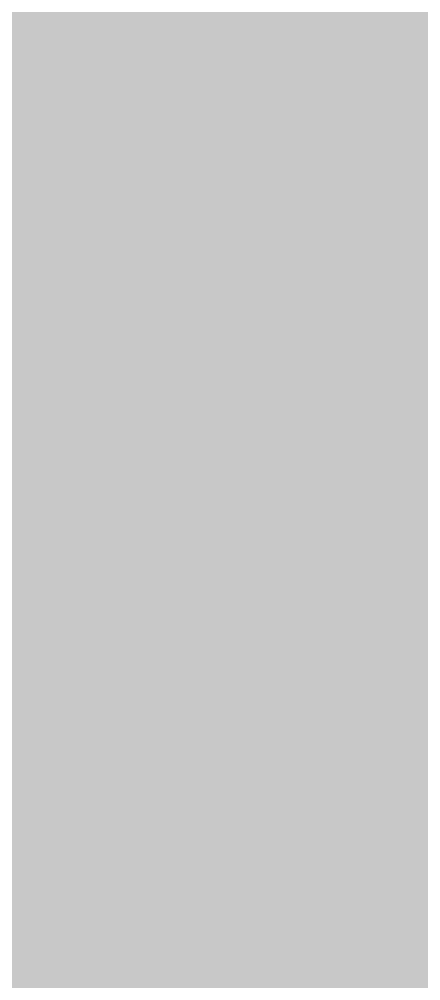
# Model space of a CAD drawing. Header units: millimetres. Extents: x -754 to 578, y -31 to 612.
# Drawn here: x 17.34 to 21.61, y 279.65 to 289.87 of the extents above; entities that cross this region are included whole.
import ezdxf

# ---------------------------------------------------------------- set-up
doc = ezdxf.new("R2010")
doc.units = ezdxf.units.MM
for name, color, linetype in [('Background Fill', 3, 'Continuous'), ('Images', 7, 'Continuous'), ('magpiefill', 3, 'Continuous'), ('Text', 7, 'Continuous')]:
    doc.layers.add(name, color=color, linetype=linetype)
doc.styles.get("Standard").update_dxf_attribs({"font": 'arial.ttf'})
picture_1 = doc.add_image_def('image1.jpg', size_in_pixel=(3877, 2482))

msp = doc.modelspace()

# ---------------------------------------------------------------- hatches: boundary and pattern name
at = {"layer": 'Background Fill', "true_color": 0x608000}
h = msp.add_hatch(color=66, dxfattribs=at)
h.dxf.hatch_style = 1
edge = h.paths.add_edge_path()
edge.add_arc((376.6532146460902, 276.531508869247), 365.7629443210776, 176.7919901476864, 183.9233746687262)
edge.add_arc((133.8374676579463, 259.2283183268966), 122.3340440395195, 183.6195856983223, 197.1683515683287)
edge.add_arc((24.55923343580579, 255.2968345977195), 33.06552170640433, 256.7034174919814, 268.4011139625683)
edge.add_arc((24.16992790803101, 246.1092003096776), 23.87097146563052, 268.7198628156944, 301.7757663762422)
edge.add_arc((6.285144653563535, 271.3474496466107), 54.77789923509462, 303.7779035900384, 336.8879734464464)
edge.add_arc((52.30048252020208, 252.4870421142255), 5.102959599765063, 254.384903360388, 328.824933411809, ccw=False)
edge.add_arc((7.292441665671056, 271.8288436174069), 49.92334009274214, 330.9302936293311, 352.0400174555955)
edge.add_arc((50.38940195992937, 268.6021330476465), 7.33865160717493, 285.0504608128425, 329.8428390468186, ccw=False)
edge.add_arc((52.12306075032679, 262.0122561988131), 0.5259485409149743, 171.3325297132818, 289.0846071006343, ccw=False)
edge.add_arc((16.64306726326045, 276.2065121965963), 37.7019668665434, 338.0137831002426, 363.9508925965004)
edge.add_arc((47.18092559481738, 280.5249504883629), 7.280765375083003, 297.6993291748943, 346.32952133307856, ccw=False)
edge.add_arc((50.21930293766126, 275.4437634670579), 1.408347699717135, 237.8436587276291, 284.2199327254814, ccw=False)
edge.add_arc((5.031847200155447, 281.9599394829845), 45.10151512056127, 350.1590330487046, 372.4891597315885)
edge.add_arc((41.64524126144794, 293.1920568739727), 7.566770331701877, 300.04355044286524, 348.73077371804266, ccw=False)
edge.add_arc((43.75385213140538, 284.1694602761676), 2.989084643609619, 55.80835803819905, 74.18013113411193)
edge.add_arc((7.950478925571026, 289.2936049017273), 36.68719382040134, 356.4865807875378, 372.1256817894662)
edge.add_line((43.81915139898453, 297.0000000000001), (11.463438900309, 297.0000000000003))
at = {"layer": 'Background Fill', "true_color": 0x010101}
h = msp.add_hatch(color=18, dxfattribs=at)
h.dxf.hatch_style = 1
edge = h.paths.add_edge_path()
edge.add_arc((14.13714228953993, 66.05036821475277), 5.807913626416285, 1.275464197753082, 62.44846320262373)
edge.add_arc((50.2300056646719, 133.5330695052299), 70.72090762997269, 224.7441867399971, 241.8117518982108, ccw=False)
edge.add_line((-8.526512829121202e-14, 83.74960531345087), (-2.842170943040401e-14, 297.0000000000001))
edge.add_line((-2.842170943040401e-14, 297.0000000000001), (56.60530441884882, 297.0000000000001))
edge.add_arc((32.46192734543833, 286.6598327097169), 26.26445727784844, -0.7870689497186163, 23.184566146012514, ccw=False)
edge.add_arc((55.94586765978195, 280.4126890830185), 6.508974787456369, 23.394349586185626, 64.73526677781842, ccw=False)
edge.add_arc((41.39813678510311, 275.6309811846147), 21.80360699868279, -10.658370673932325, 19.745368234292016, ccw=False)
edge.add_arc((56.99477431186929, 265.3853805578483), 8.520516004142252, 6.597388694866822, 46.81746160936768, ccw=False)
edge.add_arc((33.63526983047495, 265.6540479114007), 31.83152293101469, -21.311215793629685, 1.2785719473700965, ccw=False)
edge.add_arc((92.07498770003942, 209.0163113292386), 53.47699986028081, 57.56841699448552, 122.56565088630231, ccw=False)
edge.add_arc((123.4994929736408, 260.7114694069786), 7.110169438287065, 247.28817460529, 292.7118253947006)
edge.add_arc((149.4809779367527, 208.0806199916125), 51.59995031804294, 30.370672416276307, 116.76394834516441, ccw=False)
edge.add_arc((132.1499750118538, 199.586824854514), 70.86157634069299, 19.9064946490883, 29.210952333169587, ccw=False)
edge.add_arc((94.42696192880095, 102.4732001880038), 159.9638247332563, 43.73915488850821, 49.281844762795686, ccw=False)
edge.add_line((210, 213.0683994250644), (210, 197.5844620327144))
edge.add_line((210, 197.5844620327144), (117.4340023759941, 197.5844620327144))
edge.add_line((117.4340023759941, 197.5844620327144), (117.4340023759941, 243.4484232488084))
edge.add_arc((92.06673974743109, 208.9162420660986), 42.84821525457027, 53.69907996296252, 165.6151780016992)
edge.add_line((50.56185860601263, 219.5611653602663), (50.56185860601269, 23.20550962208995))
edge.add_arc((69.46115185486681, 69.06541166220961), 49.60155139141874, 183.33528897361, 247.60298427575128, ccw=False)
at = {"layer": 'magpiefill'}
h = msp.add_hatch(color=253, dxfattribs=at)
h.dxf.hatch_style = 1
h.paths.add_polyline_path([(22.52828556393676, 288.0633543843664), (22.09508123233311, 288.2618515866063), (21.66733037022924, 288.4551350614002), (21.24853031366706, 288.6411904038911), (20.84217839868853, 288.8180032092221), (20.45177196133551, 288.9835590725363), (20.0808478524724, 289.1358830887182), (19.73310098225303, 289.2731583516199), (19.41226577565368, 289.3936074548349), (19.12207665765058, 289.4954529919569), (18.86626805321998, 289.5769175565793), (18.64857438733821, 289.6362237422959), (18.47273008498149, 289.6715941427003), (18.34246957112606, 289.6812513513858), (18.2606480006099, 289.663635201211), (18.22660344771754, 289.6180544820921), (18.23879471659527, 289.5440352232105), (18.29568061138929, 289.4411034537472), (18.39571993624588, 289.3087852028834), (18.53737149531125, 289.1466064998002), (18.71909409273167, 288.9540933736787), (18.93934653265336, 288.7307718537002), (19.19873267012747, 288.4758015263474), (19.50643656382442, 288.1868762073102), (19.8737873233195, 287.8613232695802), (20.31211405818809, 287.496470086149), (20.83274587800548, 287.089644030008), (21.44701189234699, 286.6381724741489), (22.16624121078793, 286.1393827915633), (23.00176294290355, 285.5906023552428), (23.20376755051409, 285.5254026367397), (23.75186501850531, 285.3446104584727), (24.32444381186878, 285.1523243620944), (24.50318359870229, 285.091403482226), (23.90968562360496, 285.479721888904), (23.40608831467343, 285.8476629216269), (22.98462958327511, 286.1932624542945), (22.63754734077754, 286.5145563608064), (22.35707949854823, 286.8095805150621), (22.13546396795471, 287.0763707909612), (21.96493866036448, 287.3129630624034), (21.83774148714508, 287.5173932032878), (21.7518955262081, 287.6865630114284), (21.72856452164149, 287.8128379802935), (21.79469738407724, 287.8874495272654), (21.97724302414736, 287.9016290697265), (22.30315035248387, 287.8466080250593), (22.79936827971875, 287.713617810646), (23.49284571648406, 287.4938898438691), (24.41053157341231, 287.1786555421106), (24.24672327071053, 287.256933800804), (23.82564601532712, 287.4567244615404), (23.39706529147577, 287.6587764169765), (22.96344602899831, 287.8616578595374)])
h = msp.add_hatch(color=253, dxfattribs=at)
h.dxf.hatch_style = 1
h.paths.add_polyline_path([(21.71377267480989, 285.9934834212981), (21.2710100843438, 286.1229676855447), (20.85643360726809, 286.2382919108924), (20.47059155086339, 286.3391796106375), (20.11326162111831, 286.4263812478914), (19.78402887369839, 286.5009040232198), (19.48247836426921, 286.5637551371883), (19.2081951484964, 286.6159417903619), (18.96076428204552, 286.6584711833064), (18.73977082058215, 286.6923505165873), (18.54479981977184, 286.7185869907698), (18.37530790509672, 286.7380199396587), (18.23023798130475, 286.7508172300149), (18.10840452296048, 286.7569788618382), (18.00862200462836, 286.7565048351287), (17.92970490087296, 286.7493951498866), (17.87046768625873, 286.7356498061116), (17.82972483535019, 286.7152688038038), (17.80629082271184, 286.6882521429632), (17.79938023810723, 286.6542789029371), (17.80980813209604, 286.6117444804606), (17.83878967043702, 286.5587233516164), (17.8875400188889, 286.4932899924872), (17.95727434321043, 286.4135188791554), (18.04920780916035, 286.3174844877038), (18.16455558249737, 286.2032612942147), (18.30453282898026, 286.0689237747707), (18.4724112375265, 285.9120318630403), (18.67968858968902, 285.7280873230375), (18.93991919017941, 285.5120773763614), (19.26665734370931, 285.2589892446115), (19.67345735499032, 284.9638101493872), (20.17387352873413, 284.621527312288), (20.78146016965241, 284.2271279549134), (21.50902326354812, 283.7760632314956), (21.80386553658612, 283.7360552344073), (22.16210465273579, 283.6864063436962), (22.53385884096019, 283.6334396237187), (22.57726717533936, 283.627050371855), (22.23936234112722, 283.7952889424766), (21.95639425681098, 283.9611164471285), (21.72249464991664, 284.1230067816196), (21.53179524797031, 284.2794338417587), (21.37842777849809, 284.4288715233545), (21.25652396902612, 284.569793722216), (21.16021554708048, 284.7006743341518), (21.08363424018732, 284.8199872549708), (21.02174761352805, 284.9267048038448), (20.97286658290541, 285.0217929933967), (20.93613790177744, 285.1067162596131), (20.91070832360221, 285.1829390384801), (20.89572460183773, 285.2519257659838), (20.89033348994207, 285.3151408781106), (20.89368174137331, 285.3740488108465), (20.90491610958945, 285.4301140001778), (20.92350942158497, 285.4843615505995), (20.95023879850001, 285.5360592406417), (20.98620743501112, 285.5840355173431), (21.03251852579486, 285.6271188277426), (21.09027526552775, 285.6641376188789), (21.16058084888638, 285.693920337791), (21.2445384705473, 285.7152954315175), (21.34325132518704, 285.7270913470973), (21.45820613761165, 285.7281551967572), (21.59242375314523, 285.7174087534766), (21.7493085472413, 285.6937924554226), (21.93226489535343, 285.6562467407625), (22.14469717293521, 285.6037120476635), (22.39000975544018, 285.5351288142928), (22.67160701832189, 285.4494374788178), (22.99289333703393, 285.3455784794056), (23.36192714503395, 285.2205583203981), (23.80538310779602, 285.0636477708351), (24.35458994879824, 284.8621836659308), (25.04087639151884, 284.6035028408996), (25.89557115943596, 284.2749421309559), (26.95000297602768, 283.8638383713139), (28.23550056477225, 283.3575283971881), (29.7833926491476, 282.7433490437927), (29.76438274113275, 282.7813493138649), (29.69980163112791, 283.1040978436824), (29.19018663815899, 283.3389998140531), (28.63626594540523, 283.576360970598), (28.0476545685739, 283.8143403624642), (27.43396752337202, 284.0510970387988), (26.80481982550668, 284.2847900487487), (26.16982649068495, 284.5135784414613), (25.53860253461406, 284.7356212660835), (24.92076297300096, 284.9490775717624), (24.32444381186883, 285.1523243620944), (23.75186501850536, 285.3446104584727), (23.2037675505141, 285.5254026367397), (22.68089236549869, 285.694167672738), (22.18398042106273, 285.85037234231)])
h = msp.add_hatch(color=255, dxfattribs=at)
h.dxf.hatch_style = 1
h.paths.add_polyline_path([(25.04087639151884, 284.6035028408996), (24.35458994879826, 284.8621836659308), (23.80538310779602, 285.0636477708351), (23.36192714503396, 285.2205583203981), (22.99289333703393, 285.3455784794056), (22.67160701832189, 285.4494374788178), (22.39000975544018, 285.5351288142928), (22.1446971729352, 285.6037120476635), (21.93226489535343, 285.6562467407625), (21.7493085472413, 285.6937924554226), (21.59242375314523, 285.7174087534766), (21.45820613761165, 285.7281551967572), (21.34325132518704, 285.7270913470973), (21.2445384705473, 285.7152954315175), (21.16058084888638, 285.693920337791), (21.09027526552775, 285.6641376188789), (21.03251852579486, 285.6271188277426), (20.98620743501112, 285.5840355173431), (20.95023879850001, 285.5360592406417), (20.92350942158497, 285.4843615505995), (20.90491610958945, 285.4301140001778), (20.89368174137331, 285.3740488108465), (20.89033348994207, 285.3151408781106), (20.89572460183773, 285.2519257659838), (20.91070832360221, 285.1829390384801), (20.93613790177744, 285.1067162596131), (20.97286658290541, 285.0217929933967), (21.02174761352805, 284.9267048038448), (21.08363424018732, 284.8199872549708), (21.16021554708048, 284.7006743341518), (21.25652396902612, 284.569793722216), (21.37842777849809, 284.4288715233545), (21.53179524797031, 284.2794338417587), (21.72249464991664, 284.1230067816196), (21.95639425681098, 283.9611164471285), (22.23936234112722, 283.7952889424766), (22.57726717533936, 283.627050371855), (22.92108422798663, 283.5764441052054), (23.32573694054267, 283.514708818887), (23.7497731053559, 283.4475227954938), (24.19357307740995, 283.3745058625868), (24.65121412471215, 283.2966010350485), (25.11519774352639, 283.2150821245916), (25.5780254301161, 283.1312229429286), (26.03219868074488, 283.0462973017725), (26.47021899167639, 282.9615790128359), (26.88458785917425, 282.8783418878315), (27.26780677950204, 282.7978597384722), (27.6155780603701, 282.7209603560202), (27.93640725527615, 282.646687449937), (28.24200072916456, 282.5736387092334), (28.54406484697974, 282.5004118229205), (28.85430597366653, 282.4256044800093), (29.18443047416883, 282.3478143695109), (29.54614471343137, 282.2656391804362), (29.95115505639851, 282.1776766017961), (29.89354781492534, 282.5231519736053), (29.7833926491476, 282.7433490437927), (28.23550056477214, 283.3575283971881), (26.95000297602769, 283.8638383713139), (25.89557115943592, 284.2749421309559)])
h = msp.add_hatch(color=253, dxfattribs=at)
h.dxf.hatch_style = 1
h.paths.add_polyline_path([(22.92108422798663, 283.5764441052054), (22.53385884096021, 283.6334396237187), (22.16210465273586, 283.6864063436962), (21.80386553658614, 283.7360552344073), (21.45718536578337, 283.7830972651213), (21.12010801360019, 283.8282434051079), (20.79067735330892, 283.8722046236364), (20.46786592773748, 283.9153956530911), (20.15436095793504, 283.957046278316), (19.85377833450616, 283.9960900472699), (19.56973394805544, 284.0314605079118), (19.30584368918744, 284.0620912082006), (19.06572344850673, 284.0869156960951), (18.85298911661789, 284.1048675195541), (18.6712565841255, 284.1148802265366), (18.52318342951204, 284.1159318026768), (18.407593982772, 284.1071779843094), (18.32235426177772, 284.087818945445), (18.26533028440161, 284.0570548600938), (18.23438806851601, 284.0140859022661), (18.22739363199332, 283.9581122459722), (18.24221299270596, 283.8883340652223), (18.27671216852622, 283.8039515340267), (18.33168308417021, 283.7025253001219), (18.4196212917285, 283.5750579061489), (18.55594825013523, 283.410912368475), (18.75608541832466, 283.1994517034673), (19.035454255231, 282.9300389274928), (19.40947621978847, 282.5920370569189), (19.89357277093126, 282.1748091081126), (20.50316536759357, 281.6677180974412), (20.85747147399968, 281.6851075905926), (21.27239876052101, 281.6890327996491), (21.74695841997594, 281.6810493563469), (22.28286946996673, 281.6628457936052), (22.87820136634311, 281.6361288871633), (23.51642531794496, 281.6026783840433), (24.17736297185984, 281.5642922740876), (24.84083597517497, 281.5227685471387), (25.48666597497791, 281.4799051930392), (26.09467461835621, 281.4375002016316), (26.64468355239703, 281.3973515627586), (27.11651442418757, 281.3612572662624), (28.21441327075151, 281.1030584424082), (28.79565182214469, 280.9739590304812), (29.11856307973471, 281.1676081483718), (29.11856307973471, 281.2967075602987), (29.11856307973471, 281.6194560901163), (28.92481404215437, 281.7485555020432), (28.79565182214469, 282.0713040318608), (29.3123092635326, 282.0067543258972), (29.57063655733486, 282.0067543258972), (29.95812892493018, 282.0067543258972), (29.95812892493018, 282.1358537378242), (29.95115505639851, 282.1776766017961), (29.54614471343137, 282.2656391804362), (29.18443047416882, 282.3478143695109), (28.85430597366653, 282.4256044800093), (28.54406484698004, 282.5004118229205), (28.24200072916462, 282.5736387092334), (27.93640725527612, 282.646687449937), (27.6155780603701, 282.7209603560202), (27.26780677950202, 282.7978597384722), (26.88458785917422, 282.8783418878315), (26.4702189916764, 282.9615790128359), (26.03219868074487, 283.0462973017725), (25.57802543011607, 283.1312229429286), (25.11519774352638, 283.2150821245916), (24.65121412471217, 283.2966010350485), (24.19357307740989, 283.3745058625868), (23.74977310535594, 283.4475227954938), (23.3257369405427, 283.514708818887)])
h.paths.add_polyline_path([(20.63450251707343, 283.0013529886), (20.66940658437551, 283.0607776182723), (20.72073030044149, 283.1155809905427), (20.78948136895841, 283.1654076263656), (20.87666749361324, 283.2099020466954), (20.98370143671109, 283.2485507797294), (21.11361619502931, 283.280208382637), (21.26984982396334, 283.3035714198306), (21.45584037890866, 283.3173364557229), (21.67502591526068, 283.3202000547262), (21.93084448841486, 283.310858781253), (22.22673415376664, 283.2880091997156), (22.56613296671146, 283.2503478745268), (22.95012767067661, 283.1972527111464), (23.37039976121662, 283.1308269792248), (23.81627942191784, 283.0538552894599), (24.27709683636665, 282.9691222525496), (24.74218218814944, 282.8794124791918), (25.20086566085257, 282.7875105800843), (25.64247743806237, 282.6962011659252), (26.05634770336519, 282.6082688474123), (26.43392084431223, 282.5259057639573), (26.77509806431257, 282.4489341698275), (27.08189477074046, 282.3765838480035), (27.35632637096978, 282.3080845814666), (27.60040827237462, 282.2426661531975), (27.81615588232901, 282.1795583461773), (28.00558460820692, 282.1179909433868), (28.17070985738239, 282.0571937278071), (28.31344824400401, 281.9965544764182), (28.4353212093186, 281.9360929421957), (28.53775140134766, 281.8759868721148), (28.62216146811255, 281.8164140131502), (28.68997405763474, 281.757552112277), (28.74261181793563, 281.69957891647), (28.78149739703663, 281.6426721727041), (28.80805344295922, 281.5870096279543), (28.82341609630419, 281.5328973955936), (28.82757546799007, 281.4811550545876), (28.82023516151474, 281.4327305503), (28.80109878037615, 281.3885718280947), (28.76986992807215, 281.3496268333354), (28.7262522081007, 281.3168435113858), (28.66994922395969, 281.2911698076098), (28.60066457914704, 281.2735536673711), (28.5174597172693, 281.2646764273701), (28.41682744236778, 281.2641529896546), (28.29461839859243, 281.2713316476088), (28.14668323009322, 281.2855606946171), (27.96887258102012, 281.3061884240639), (27.75703709552286, 281.3325631293334), (27.50702741775191, 281.3640331038101), (27.21469419185686, 281.3999466408783), (26.87800226146538, 281.4396322815674), (26.50337326811628, 281.4823395574874), (26.09934305282563, 281.5272982478929), (25.67444745660981, 281.5737381320391), (25.23722232048583, 281.6208889891806), (24.79620348546855, 281.6679805985726), (24.35992679257558, 281.7142427394699), (23.93692808282283, 281.7589051911273), (23.53452802585943, 281.8015137189348), (23.15518660586467, 281.8428780328221), (22.80014863565121, 281.8841238288539), (22.4706589280312, 281.9263768030949), (22.16796229581693, 281.9707626516099), (21.89330355182078, 282.0184070704635), (21.64792750885496, 282.0704357557206), (21.43307897973182, 282.1279744034455), (21.24937049187146, 282.1917636036779), (21.09488543112531, 282.2610035223547), (20.9670748979526, 282.3345092193877), (20.86338999281259, 282.4110957546886), (20.78128181616444, 282.4895781881692), (20.7182014684675, 282.568771579741), (20.67160005018093, 282.6474909893158), (20.63892866176394, 282.7245514768054), (20.61823117088051, 282.7989063456285), (20.60992251401291, 282.8700618732325), (20.61501039484824, 282.9376625805715)], flags=16)
h = msp.add_hatch(color=255, dxfattribs=at)
h.dxf.hatch_style = 1
h.paths.add_polyline_path([(26.43392084431218, 282.5259057639573), (26.05634770336526, 282.6082688474123), (25.64247743806237, 282.6962011659252), (25.20086566085256, 282.7875105800843), (24.74218218814946, 282.8794124791918), (24.27709683636667, 282.9691222525496), (23.81627942191784, 283.0538552894599), (23.3703997612166, 283.1308269792248), (22.95012767067661, 283.1972527111464), (22.56613296671148, 283.2503478745268), (22.22673415376664, 283.2880091997156), (21.93084448841486, 283.310858781253), (21.67502591526068, 283.3202000547262), (21.45584037890866, 283.3173364557229), (21.26984982396334, 283.3035714198306), (21.11361619502931, 283.280208382637), (20.98370143671109, 283.2485507797294), (20.87666749361324, 283.2099020466954), (20.78948136895841, 283.1654076263656), (20.72073030044149, 283.1155809905427), (20.66940658437551, 283.0607776182723), (20.63450251707343, 283.0013529886), (20.61501039484824, 282.9376625805715), (20.60992251401291, 282.8700618732325), (20.61823117088051, 282.7989063456285), (20.63892866176394, 282.7245514768054), (20.67160005018093, 282.6474909893158), (20.7182014684675, 282.568771579741), (20.78128181616444, 282.4895781881692), (20.86338999281259, 282.4110957546886), (20.9670748979526, 282.3345092193877), (21.09488543112531, 282.2610035223547), (21.24937049187146, 282.1917636036779), (21.43307897973182, 282.1279744034455), (21.64792750885496, 282.0704357557206), (21.89330355182078, 282.0184070704635), (22.16796229581695, 281.9707626516099), (22.47065892803118, 281.9263768030949), (22.8001486356512, 281.8841238288539), (23.15518660586467, 281.8428780328221), (23.53452802585932, 281.8015137189348), (23.93692808282283, 281.7589051911273), (24.35992679257558, 281.7142427394699), (24.79620348546855, 281.6679805985726), (25.23722232048543, 281.6208889891806), (25.67444745660983, 281.5737381320391), (26.09934305282565, 281.5272982478929), (26.50337326811621, 281.4823395574874), (26.87800226146541, 281.4396322815674), (27.21469419185684, 281.3999466408783), (27.50702741775191, 281.3640331038101), (27.75703709552295, 281.3325631293334), (27.96887258102009, 281.3061884240639), (28.14668323009322, 281.2855606946171), (28.29461839859243, 281.2713316476088), (28.41682744236778, 281.2641529896546), (28.5174597172693, 281.2646764273701), (28.60066457914704, 281.2735536673711), (28.66994922395969, 281.2911698076098), (28.7262522081007, 281.3168435113858), (28.76986992807215, 281.3496268333354), (28.80109878037615, 281.3885718280947), (28.82023516151474, 281.4327305503), (28.82757546799007, 281.4811550545876), (28.82341609630419, 281.5328973955936), (28.80805344295922, 281.5870096279543), (28.78149739703663, 281.6426721727041), (28.74261181793563, 281.69957891647), (28.68997405763473, 281.757552112277), (28.62216146811255, 281.8164140131502), (28.53775140134765, 281.8759868721148), (28.4353212093186, 281.9360929421957), (28.31344824400401, 281.9965544764182), (28.17070985738238, 282.0571937278071), (28.0055846082069, 282.1179909433868), (27.81615588232901, 282.1795583461773), (27.60040827237464, 282.2426661531975), (27.35632637096978, 282.3080845814666), (27.08189477074046, 282.3765838480035), (26.77509806431257, 282.4489341698275)])
h = msp.add_hatch(color=253, dxfattribs=at)
h.dxf.hatch_style = 1
h.paths.add_polyline_path([(27.95608312316631, 280.9094093245178), (27.11651442418781, 281.3612572662624), (26.64468355239691, 281.3973515627586), (26.09467461835617, 281.4375002016316), (25.48666597497797, 281.4799051930392), (24.84083597517493, 281.5227685471387), (24.17736297185978, 281.5642922740876), (23.51642531794496, 281.6026783840433), (22.87820136634312, 281.6361288871633), (22.28286946996673, 281.6628457936052), (21.74695841997595, 281.6810493563469), (21.27239876052103, 281.6890327996491), (20.85747147399968, 281.6851075905926), (20.50045754280967, 281.6675851962586), (20.19963794934876, 281.6347770837281), (19.95329367601468, 281.5849947200822), (19.75970570520525, 281.5165495724018), (19.61715501931815, 281.4277531077682), (19.52484871113919, 281.3168787162419), (19.48569831500618, 281.1820474798033), (19.50354147564485, 281.0213424034119), (19.58221583778106, 280.8328464920275), (19.72555904614063, 280.6146427506099), (19.93740874544932, 280.3648141841189), (20.22160258043297, 280.0814437975142), (20.58197819581733, 279.7626145957556), (20.6812917544359, 279.7709763963884), (20.95127740545131, 279.7836503449103), (21.29144677201509, 279.7915253039595), (21.71128414847055, 279.7947493910472), (22.21468050450824, 279.793620391299), (22.78315351120773, 279.7890347602994), (23.39262751499588, 279.7820386212476), (24.01902686229938, 279.7736780973427), (24.63827589954518, 279.7649993117838), (25.22629897316016, 279.7570483877701), (25.75902042957077, 279.7508714485007), (26.212364615204, 279.7475146171747), (26.40611079900214, 279.8766140291018), (26.66444094658777, 279.8766140291018), (26.92276824039004, 279.9411637350652), (27.37484457177311, 279.9411637350652), (27.63317186557583, 279.9411637350652), (27.82691804937326, 280.0057134410288), (28.02066423317115, 280.1348128529557), (28.14982930696374, 280.4575613827733), (28.21441327075149, 280.6512105006636)])
h.paths.add_polyline_path([(20.85956661433659, 280.7702014686768), (20.86655141192131, 280.8488715212732), (20.88671538820358, 280.9252605640754), (20.92258768587394, 280.9983317776112), (20.97707286816102, 281.0671372127908), (21.05307549829354, 281.1307289205244), (21.1535001395002, 281.1881589517222), (21.28125135500969, 281.2384793572945), (21.43923370805072, 281.2807421881512), (21.63035176185197, 281.3139994952028), (21.85630478501741, 281.3376193117683), (22.11397086765197, 281.3522336008025), (22.39902280523584, 281.3587903076693), (22.70713339324922, 281.3582373777324), (23.03397542717229, 281.3515227563555), (23.37522170248528, 281.3395943889023), (23.72654501466832, 281.3234002207368), (24.08361815920165, 281.3038881972225), (24.44215345087468, 281.2818482740715), (24.79802128171397, 281.2574384483876), (25.1471315630554, 281.230658727623), (25.48539420623466, 281.2015091192297), (25.8087191225876, 281.1699896306598), (26.11301622345005, 281.1361002693654), (26.39419542015776, 281.0998410427986), (26.64816662404655, 281.0612119584114), (26.87182768992375, 281.0201932725431), (27.06602824648276, 280.9766862370813), (27.2326058658884, 280.9305723528005), (27.37339812030564, 280.8817331204757), (27.49024258189931, 280.8300500408815), (27.58497682283434, 280.7754046147925), (27.65943841527557, 280.7176783429836), (27.71546493138794, 280.6567527262294), (27.75441973069434, 280.5927561290651), (27.77576932214973, 280.5268043710673), (27.77850600206712, 280.4602601355734), (27.76162206675949, 280.3944861059204), (27.72410981253984, 280.3308449654455), (27.66496153572112, 280.2706993974858), (27.5831695326164, 280.2154120853785), (27.47772609953859, 280.1663457124609), (27.34750497935978, 280.124556851802), (27.19090570118837, 280.0898776353988), (27.00620924069176, 280.0618340849805), (26.79169657353742, 280.0399522222762), (26.54564867539274, 280.0237580690148), (26.2663465219252, 280.0127776469255), (25.95207108880223, 280.0065369777372), (25.60110335169126, 280.0045620831791), (25.21391752547773, 280.0063691115973), (24.79976078191896, 280.0114347178063), (24.37007353199039, 280.0192256832374), (23.93629618666724, 280.0292087893224), (23.50986915692496, 280.0408508174925), (23.10223285373883, 280.0536185491795), (22.7248276880843, 280.0669787658148), (22.38909407093661, 280.0803982488299), (22.10361725058118, 280.0936400128153), (21.86556182454356, 280.107652004998), (21.66923722765931, 280.1236784057637), (21.50895289476396, 280.1429633954982), (21.37901826069313, 280.1667511545874), (21.27374276028233, 280.1962858634171), (21.18743582836717, 280.2328117023732), (21.11440689978319, 280.2775728518415), (21.05002251022654, 280.3313592669128), (20.99387759883572, 280.3931440014978), (20.94662420560981, 280.4614458842121), (20.90891437054786, 280.5347837436715), (20.88140013364895, 280.6116764084916), (20.86473353491218, 280.6906427072882)], flags=16)
h = msp.add_hatch(color=255, dxfattribs=at)
h.dxf.hatch_style = 1
h.paths.add_polyline_path([(27.65943841527557, 280.7176783429836), (27.58497682283434, 280.7754046147925), (27.49024258189931, 280.8300500408815), (27.37339812030564, 280.8817331204757), (27.23260586588842, 280.9305723528005), (27.06602824648276, 280.9766862370813), (26.87182768992376, 281.0201932725431), (26.64816662404655, 281.0612119584114), (26.39419542015776, 281.0998410427986), (26.11301622345005, 281.1361002693654), (25.8087191225876, 281.1699896306598), (25.48539420623467, 281.2015091192297), (25.14713156305538, 281.230658727623), (24.79802128171401, 281.2574384483876), (24.44215345087468, 281.2818482740715), (24.08361815920162, 281.3038881972225), (23.7265450146683, 281.3234002207368), (23.37522170248525, 281.3395943889023), (23.03397542717229, 281.3515227563555), (22.70713339324922, 281.3582373777324), (22.39902280523584, 281.3587903076693), (22.11397086765197, 281.3522336008025), (21.85630478501741, 281.3376193117683), (21.63035176185197, 281.3139994952028), (21.43923370805072, 281.2807421881512), (21.28125135500969, 281.2384793572945), (21.1535001395002, 281.1881589517222), (21.05307549829354, 281.1307289205244), (20.97707286816102, 281.0671372127908), (20.92258768587394, 280.9983317776112), (20.88671538820358, 280.9252605640754), (20.86655141192131, 280.8488715212732), (20.85956661433659, 280.7702014686768), (20.86473353491218, 280.6906427072882), (20.88140013364895, 280.6116764084916), (20.90891437054786, 280.5347837436715), (20.94662420560981, 280.4614458842121), (20.99387759883572, 280.3931440014978), (21.05002251022654, 280.3313592669128), (21.11440689978319, 280.2775728518415), (21.18743582836717, 280.2328117023732), (21.27374276028233, 280.1962858634171), (21.37901826069313, 280.1667511545874), (21.50895289476396, 280.1429633954982), (21.66923722765931, 280.1236784057637), (21.86556182454356, 280.107652004998), (22.10361725058119, 280.0936400128153), (22.38909407093661, 280.0803982488299), (22.72482768808428, 280.0669787658148), (23.10223285373884, 280.0536185491795), (23.50986915692499, 280.0408508174925), (23.93629618666721, 280.0292087893224), (24.37007353199039, 280.0192256832374), (24.79976078191901, 280.0114347178063), (25.21391752547774, 280.0063691115973), (25.60110335169126, 280.0045620831791), (25.95207108880224, 280.0065369777372), (26.26634652192521, 280.0127776469255), (26.54564867539275, 280.0237580690148), (26.79169657353742, 280.0399522222762), (27.00620924069176, 280.0618340849805), (27.19090570118837, 280.0898776353988), (27.3475049793598, 280.124556851802), (27.47772609953859, 280.1663457124609), (27.58316953261638, 280.2154120853785), (27.66496153572112, 280.2706993974858), (27.72410981253984, 280.3308449654455), (27.76162206675949, 280.3944861059204), (27.77850600206712, 280.4602601355734), (27.77576932214973, 280.5268043710673), (27.75441973069434, 280.5927561290651), (27.71546493138794, 280.6567527262294)])
h = msp.add_hatch(color=253, dxfattribs=at)
h.dxf.hatch_style = 1
h.paths.add_polyline_path([(26.92276824039004, 279.1020175575397), (26.8581871303852, 279.3602163813937), (26.66444094658777, 279.5538654992843), (26.47069476278989, 279.6829649112112), (26.21236461520496, 279.7475146171747), (25.75902042957081, 279.7508714485007), (25.22629897315998, 279.7570483877701), (24.63827589954518, 279.7649993117838), (24.01902686229938, 279.7736780973427), (23.39262751499592, 279.7820386212476), (22.78315351120771, 279.7890347602994), (22.21468050450824, 279.793620391299), (21.71128414847057, 279.7947493910472), (21.29144677201509, 279.7915253039595), (20.95127740545131, 279.7836503449103), (20.6812917544359, 279.7709763963884), (20.47200552462562, 279.7533553408829), (20.31393442167715, 279.7306390608828), (20.19759415124719, 279.7026794388769), (20.11350041899249, 279.6693283573543), (20.05216893056968, 279.6304376988039), (20.00565658917185, 279.5858149099024), (19.97218508813739, 279.5350896940777), (19.95151731834102, 279.4778473189456), (19.9434161706574, 279.4136730521217), (19.94764453596127, 279.3421521612216), (19.96396530512732, 279.2628699138609), (19.99214136903026, 279.1754115776555), (20.03193561854482, 279.0793624202208), (20.08432256711239, 278.9733949592153), (20.1551232184413, 278.8525307124688), (20.25137019880654, 278.7108784478531), (20.38009613448307, 278.5425469332408), (20.54833365174591, 278.3416449365041), (20.76311537687008, 278.1022812255152), (21.03147393613057, 277.8185645681465), (21.36044195580234, 277.4846037322702), (21.46342952208965, 277.5221934383515), (21.62860414656517, 277.5726866184993), (21.81648173422612, 277.6218467298697), (22.02652879627094, 277.669762649676), (22.25821184389801, 277.7165232551319), (22.51099738830584, 277.7622174234509), (22.78435194069272, 277.8069340318463), (23.07774201225715, 277.8507619575318), (23.39063411419755, 277.8937900777207), (23.72152823524442, 277.9358488185724), (24.06505827425687, 277.9757348020292), (24.41489160762619, 278.011986198979), (24.76469561174352, 278.0431411803098), (25.10813766300018, 278.0677379169097), (25.43888513778735, 278.0843145796668), (25.7506054124963, 278.091409339469), (26.03696586351816, 278.0875603672043), (26.14778350519941, 278.1983216740507), (26.47069476278989, 278.3274210859777), (26.8581871303852, 278.6501696157952), (26.92276824039004, 278.9083684396492)])
h.paths.add_polyline_path([(21.58925308909315, 278.8938797109624), (21.60865631166129, 278.9769834092968), (21.6392035487027, 279.0553473323739), (21.68065769782237, 279.1284975131009), (21.73278165662536, 279.1959599843849), (21.7953383227167, 279.2572607791331), (21.86809059370141, 279.3119259302527), (21.95127557982649, 279.3596493349277), (22.0470272419069, 279.4007963474498), (22.15795375339957, 279.4359001863874), (22.2866632877614, 279.465494070309), (22.43576401844933, 279.4901112177831), (22.60786411892029, 279.5102848473782), (22.80557176263119, 279.5265481776626), (23.03149512303898, 279.5394344272052), (23.28651347028196, 279.5493780701877), (23.56459046122413, 279.556418603247), (23.85796084941086, 279.5604967786336), (24.15885938838755, 279.5615533485977), (24.45952083169959, 279.5595290653898), (24.75217993289239, 279.5543646812601), (25.02907144551128, 279.5460009484592), (25.28243012310168, 279.5343786192373), (25.50618998332604, 279.5194483210908), (25.70108210031509, 279.5012001824999), (25.86953681231662, 279.4796342071904), (26.01398445757845, 279.4547503988885), (26.13685537434836, 279.4265487613202), (26.24057990087414, 279.3950292982116), (26.32758837540362, 279.3601920132887), (26.40031113618457, 279.3220369102774), (26.46086238045129, 279.2806331134155), (26.51009174138404, 279.2363262289867), (26.54853271114956, 279.1895309837862), (26.57671878191459, 279.1406621046092), (26.59518344584586, 279.0901343182513), (26.60446019511016, 279.0383623515074), (26.60508252187421, 278.985760931173), (26.59758391830474, 278.9327447840433), (26.58228052990215, 278.8797187629097), (26.55861911550141, 278.8270482245478), (26.52582908727113, 278.7750886517292), (26.48313985737988, 278.7241955272257), (26.42978083799628, 278.6747243338091), (26.3649814412889, 278.627030554251), (26.2879710794264, 278.581469671323), (26.19797916457733, 278.5383971677968), (26.09414619018406, 278.498050032187), (25.9752569747837, 278.4601912759791), (25.84000741818721, 278.4244654164013), (25.68709342020547, 278.3905169706821), (25.51521088064936, 278.3579904560497), (25.3230556993298, 278.3265303897322), (25.10932377605772, 278.2957812889583), (24.87271101064397, 278.2653876709559), (24.61338534360755, 278.23509279734), (24.33740287830003, 278.2050349072704), (24.0522917587811, 278.1754509842936), (23.76558012911009, 278.1465780119561), (23.48479613334726, 278.1186529738043), (23.21746791555167, 278.0919128533844), (22.97112361978327, 278.0665946342431), (22.75329139010151, 278.0429352999267), (22.5694938432999, 278.021408824359), (22.41723148710668, 278.003437142974), (22.29199930198388, 277.9906791815828), (22.18929226839352, 277.9847938659969), (22.10460536679761, 277.9874401220275), (22.0334335776582, 278.000276875486), (21.9712718814373, 278.0249630521837), (21.91361525859695, 278.0631575779319), (21.85695651093495, 278.1158577836391), (21.80177972559247, 278.1814146206029), (21.74956681104645, 278.2575174452185), (21.70179967577384, 278.3418556138806), (21.65996022825159, 278.4321184829842), (21.62553037695665, 278.525995408924), (21.59999203036597, 278.6211757480953), (21.58482709695652, 278.7153488568927), (21.58123098339323, 278.8065102044634)], flags=16)

# ---------------------------------------------------------------- texts
at = {"layer": 'Text', "color": 44, "char_height": 4.5, "attachment_point": 1}
for s, insert in [('{\\fArial Narrow|b1|i0|c0|p34;\\C41;\\c9102079;ISSUE 01 MAY 2012}', (10, 292.0000000000001)), ('{\\fArial Narrow|b1|i0|c0|p34;\\C250;ISSUE 01 MAY 2012}', (10.3, 291.7000000000001))]:
    msp.add_mtext_dynamic_manual_height_columns(s, width=90.3674751807921, gutter_width=12.5, heights=[0], dxfattribs=dict(at, insert=insert))

# ---------------------------------------------------------------- pictures from other files: only their frames are drawn
at = {"layer": 'Images'}
image = msp.add_image(picture_1, insert=(4.152360957636703e-14, 297.0000000000001), size_in_units=(328.0298146655921, 209.9999999999999), rotation=-90.00000000000001, dxfattribs=at)
image.dxf.flags = 7

doc.saveas('drawing.dxf')
